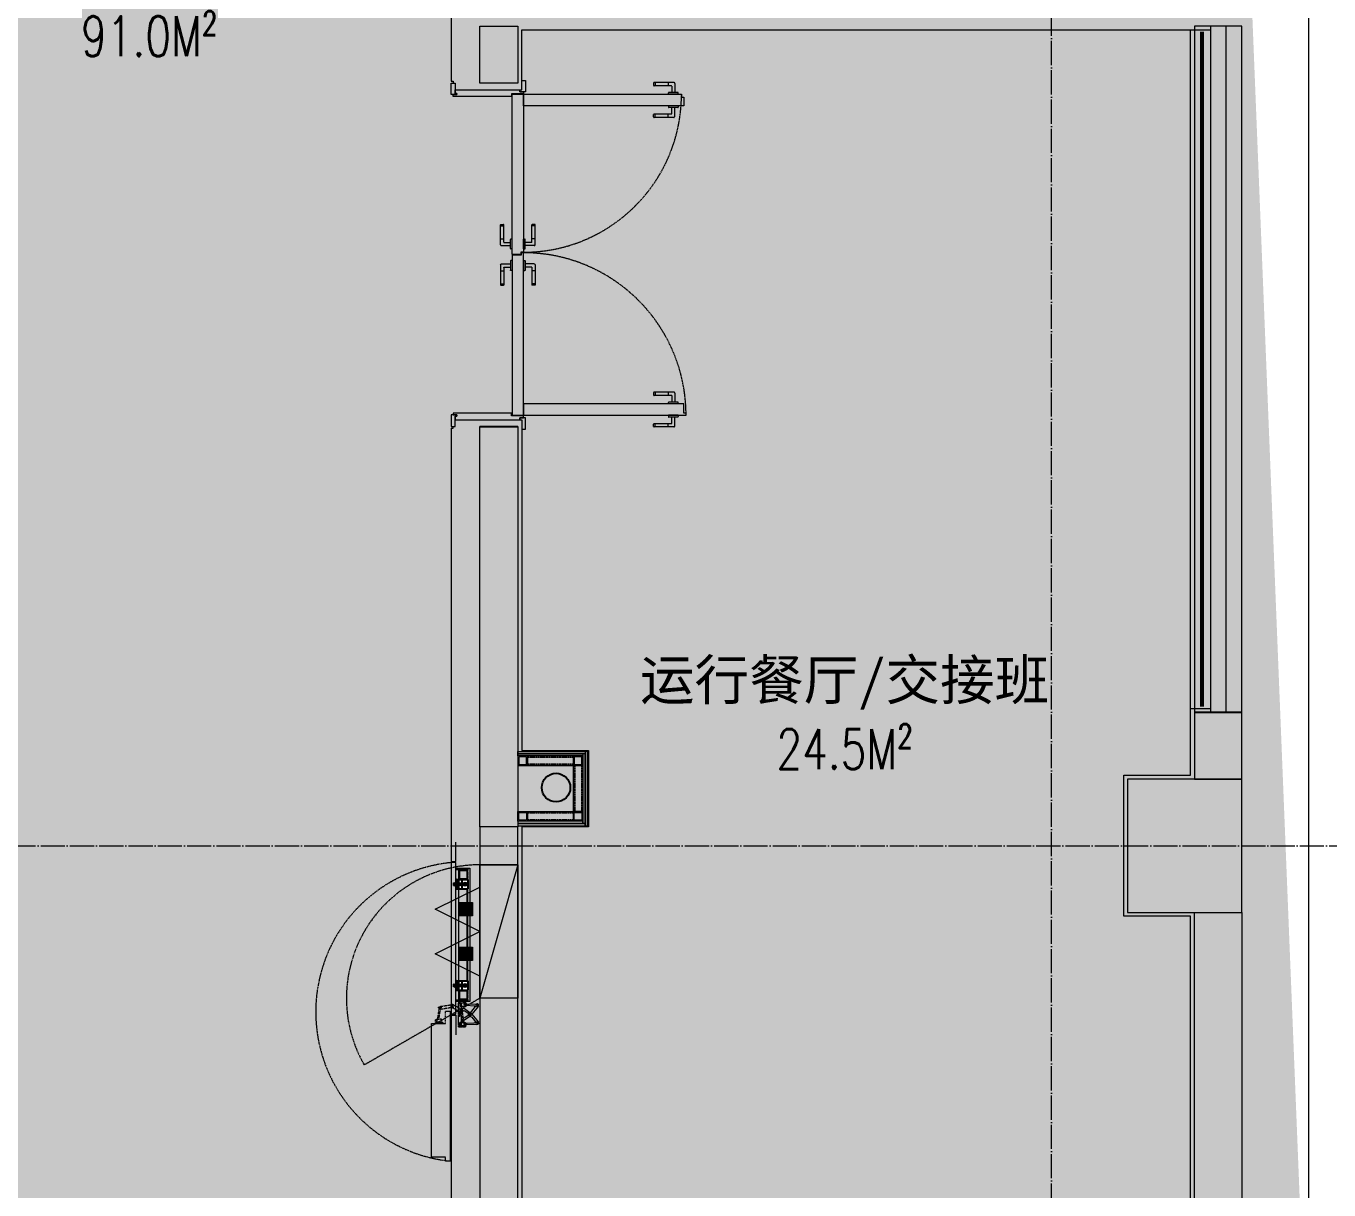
# Model space of a CAD drawing. Header units: millimetres. Extents: x -1346 to 48994, y -3569 to 24186.
# Drawn here: x 38353 to 45191, y 1910 to 8016 of the extents above; entities that cross this region are included whole.
import ezdxf
from ezdxf.enums import TextEntityAlignment as Align

# ---------------------------------------------------------------- set-up
doc = ezdxf.new("R2010")
doc.units = ezdxf.units.MM
doc.set_wipeout_variables(frame=1)
for name, pattern in [('AD_514 TOWER A HOTEL TYP$0$CENTER', [2, 1.25, -0.25, 0.25, -0.25]), ('DASH', [0.35, 0.25, -0.1]), ('DOTE', [61.467999999999996, 50.8, -5.08, 0.508, -5.08])]:
    doc.linetypes.add(name, pattern=pattern)
for name, color, linetype, lineweight in [('BS-AR-OC', 253, 'Continuous', 0), ('BS-DOTE', 134, 'DOTE', 0), ('BS-FIRE-FHC', 12, 'Continuous', 0), ('BS-WALL-BW', 200, 'Continuous', 0), ('BS-WALL-FINISH', 3, 'Continuous', 0), ('BS-WALL-HATCH1', 253, 'Continuous', 0), ('BS-WALL-ORI', 200, 'Continuous', 0), ('BS-WINDOW', 72, 'Continuous', 0), ('DS-DOOR', 60, 'Continuous', 0), ('DS-DOOR-JAMB', 3, 'Continuous', 0), ('FF-CURTAIN', 122, 'Continuous', 0), ('FF-TEXT', 2, 'Continuous', 0)]:
    doc.layers.add(name, color=color, linetype=linetype, lineweight=lineweight)
for name, color, linetype in [('DT-FINE', 146, 'Continuous'), ('DT-HATCH', 250, 'Continuous'), ('PIPE-消防', 1, 'Continuous'), ('WALL', 160, 'Continuous')]:
    doc.layers.add(name, color=color, linetype=linetype)
doc.styles.add('亚厦-中文', font='STXIHEI.TTF')
doc.styles.add('亚厦-英文', font='SIMPLEX.SHX', dxfattribs={"width": 0.8, "bigfont": 'hztxt.shx'})

# ---------------------------------------------------------------- blocks, each defined once
blk = doc.blocks.new('FDSGSERRERRER')
at = {"layer": 'BS-WALL-HATCH1'}
h = blk.add_hatch(color=256, dxfattribs=at)
h.dxf.hatch_style = 1
h.paths.add_polyline_path([(206474.074668562, 86393.25020993187), (207074.074668562, 86393.25020993187), (207074.074668562, 87093.25020993187), (206474.074668562, 87093.25020993187)])
at = {"layer": 'BS-WALL-BW'}
blk.add_lwpolyline([(206474.074668562, 86393.25020993187), (207074.074668562, 86393.25020993187), (207074.074668562, 87093.25020993187), (206474.074668562, 87093.25020993187)], close=True, dxfattribs=at)
blk = doc.blocks.new('*U55')
at = {"linetype": 'Continuous'}
for p, q in [((66716.6852562665, 97964.81271882288), (66716.6852562665, 94364.81271882381)), ((66796.6852562665, 97964.81271882288), (66796.6852562665, 94364.81271882381))]:
    blk.add_line(p, q, dxfattribs=at)
blk.add_lwpolyline([(66631.6852562665, 94364.81271882381), (66881.6852562665, 94364.81271882381), (66881.6852562665, 97964.81271882288), (66631.6852562665, 97964.81271882288)], close=True, dxfattribs=at)
blk = doc.blocks.new('*U117')
at = {"color": 146}
for p, q in [((17.50000000000364, 176.9994025366614), (17.5, 129.9994025366613)), ((22.50000000000364, 181.9994025366613), (127, 181.9994025366613)), ((34.50000000000364, 163.9994025366595), (34.5, 129.9994025366613)), ((35.50000000000364, 164.9994025366595), (127, 164.9994025366604)), ((52.99999999999636, 181.9994025366604), (53, 164.9994025366613)), ((121.4999999999963, 181.9994025366604), (121.5000000000036, 164.9994025366613)), ((129, 179.9994025366613), (129, 166.9994025366604)), ((0, 120.9994025366613), (0, 127.9994025366613)), ((0, 120.9994025366613), (52, 120.9994025366613)), ((2, 129.9994025366613), (50, 129.9994025366613)), ((52, 120.9994025366613), (52, 127.9994025366613)), ((0, 61), (52, 61)), ((0, 61), (0, 54)), ((2, 52), (50, 52)), ((17.50000000000364, 5), (17.5, 52)), ((22.50000000000364, 0), (127, 0)), ((34.50000000000364, 18.00000000000182), (34.5, 52)), ((35.50000000000364, 17.00000000000182), (127, 17.00000000000091)), ((52, 61), (52, 54)), ((52.99999999999636, 9.095e-13), (53, 17)), ((121.4999999999963, 9.095e-13), (121.5000000000036, 17)), ((129, 2), (129, 15.00000000000091))]:
    blk.add_line(p, q, dxfattribs=at)
for centre, radius, start, end in [((22.50000000000364, 176.9994025366614), 5, 90, 180), ((35.50000000000364, 163.9994025366595), 1, 90, 180), ((127, 179.9994025366613), 2, 0, 90), ((127, 166.9994025366604), 2, 270, 0), ((2, 127.9994025366613), 2, 90, 180), ((50, 127.9994025366613), 2, 0, 90), ((2, 54), 2, 180, 270), ((22.50000000000364, 5), 5, 180, 270), ((35.50000000000364, 18.00000000000182), 1, 180, 270), ((50, 54), 2, 270, 0), ((127, 15.00000000000091), 2, 0, 90), ((127, 2), 2, 270, 0)]:
    blk.add_arc(centre, radius, start, end, dxfattribs=at)
blk = doc.blocks.new('FSDGS')
at = {"color": 8, "linetype": 'DASH', "ltscale": 15}
for p, q in [((106263.7259896971, 90644.42818960873), (106263.7259896971, 90631.42818960873)), ((106370.225989697, 90646.42818960873), (106265.7259896971, 90646.42818960873)), ((106357.2259896971, 90629.42818960873), (106265.7259896971, 90629.42818960873)), ((106271.225989697, 90646.42818960873), (106271.225989697, 90629.42818960873)), ((106339.725989697, 90646.42818960873), (106339.725989697, 90629.42818960873)), ((106358.2259896971, 90628.42818960873), (106358.2259896971, 90594.42818960873)), ((106375.2259896971, 90641.42818960873), (106375.2259896971, 90594.42818960873)), ((106340.7259896971, 90585.42818960873), (106340.7259896971, 90592.42818960873)), ((106392.7259896971, 90585.42818960873), (106340.7259896971, 90585.42818960873)), ((106390.725989697, 90594.42818960873), (106342.7259896971, 90594.42818960873)), ((106392.7259896971, 90585.42818960873), (106392.7259896971, 90592.42818960873)), ((106263.7259896971, 90466.42878707206), (106263.7259896971, 90479.42878707207)), ((106357.2259896971, 90481.42878707206), (106265.7259896971, 90481.42878707206)), ((106370.225989697, 90464.42878707207), (106265.7259896971, 90464.42878707207)), ((106271.225989697, 90464.42878707207), (106271.225989697, 90481.42878707206)), ((106339.725989697, 90464.42878707207), (106339.725989697, 90481.42878707206)), ((106340.7259896971, 90525.42878707207), (106340.7259896971, 90518.42878707207)), ((106392.7259896971, 90525.42878707207), (106340.7259896971, 90525.42878707207)), ((106390.725989697, 90516.42878707207), (106342.7259896971, 90516.42878707207)), ((106358.2259896971, 90482.42878707207), (106358.2259896971, 90516.42878707207)), ((106375.2259896971, 90469.42878707207), (106375.2259896971, 90516.42878707207)), ((106392.7259896971, 90525.42878707207), (106392.7259896971, 90518.42878707207)), ((106263.7259896971, 89020.453473775), (106263.7259896971, 89007.45347377501)), ((106370.225989697, 89022.45347377501), (106265.7259896971, 89022.45347377501)), ((106357.2259896971, 89005.45347377502), (106265.7259896971, 89005.45347377502)), ((106271.225989697, 89022.45347377501), (106271.225989697, 89005.45347377502)), ((106339.725989697, 89022.45347377501), (106339.725989697, 89005.45347377502)), ((106340.7259896971, 88961.45347377501), (106340.7259896971, 88968.45347377501)), ((106392.7259896971, 88961.45347377501), (106340.7259896971, 88961.45347377501)), ((106390.725989697, 88970.45347377501), (106342.7259896971, 88970.45347377501)), ((106358.2259896971, 89004.453473775), (106358.2259896971, 88970.45347377501)), ((106375.2259896971, 89017.45347377501), (106375.2259896971, 88970.45347377501)), ((106392.7259896971, 88961.45347377501), (106392.7259896971, 88968.45347377501)), ((106340.7259896971, 88901.45407123835), (106340.7259896971, 88894.45407123835)), ((106392.7259896971, 88901.45407123835), (106340.7259896971, 88901.45407123835)), ((106390.725989697, 88892.45407123835), (106342.7259896971, 88892.45407123835)), ((106358.2259896971, 88858.45407123835), (106358.2259896971, 88892.45407123835)), ((106375.2259896971, 88845.45407123835), (106375.2259896971, 88892.45407123835)), ((106392.7259896971, 88901.45407123835), (106392.7259896971, 88894.45407123835)), ((106263.7259896971, 88842.45407123835), (106263.7259896971, 88855.45407123835)), ((106357.2259896971, 88857.45407123835), (106265.7259896971, 88857.45407123835)), ((106370.225989697, 88840.45407123835), (106265.7259896971, 88840.45407123835)), ((106271.225989697, 88840.45407123835), (106271.225989697, 88857.45407123835)), ((106339.725989697, 88840.45407123835), (106339.725989697, 88857.45407123835))]:
    blk.add_line(p, q, dxfattribs=at)
for points in [[(105581.2297839505, 90585.43733617011), (105581.2207840371, 89756.94096747792), (105566.2206536835, 89756.94113042354), (105566.2206536835, 89744.94113042354), (105521.2206536835, 89744.94113042354), (105521.2297839505, 90585.43733617011)], [(105581.2297839505, 88901.44492467697), (105581.2297839505, 89753.94096747789), (105569.2206536835, 89753.94096747789), (105569.2206536835, 89741.94113042354), (105521.2206536835, 89741.94113042354), (105521.2297839505, 88901.44492467697)]]:
    blk.add_lwpolyline(points, close=True)
for points in [[(105581.2297839505, 90585.43733617011), (106409.7261526427, 90585.42833625677), (106409.7259896971, 90570.42820590315), (106421.7259896971, 90570.42820590315), (106421.7259896971, 90525.42820590315), (105581.2297839505, 90525.4373361701)], [(105581.2297839505, 88901.44492467697), (106433.7258267514, 88901.44492467697), (106433.7258267514, 88913.45405494393), (106421.7259896971, 88913.45405494393), (106421.7259896971, 88961.45405494393), (105581.2297839505, 88961.44492467698)]]:
    blk.add_lwpolyline(points, close=True, dxfattribs=at)
for centre, radius, start, end in [((106265.7259896971, 90644.42818960873), 2, 90, 180), ((106265.7259896971, 90631.42818960873), 2, 180, 270), ((106357.2259896971, 90628.42818960873), 1, 0, 90), ((106370.225989697, 90641.42818960873), 5, 0, 90), ((105581.2480770732, 90585.4373359714), 828.4963689430325, 269.9981125134182, 359.6186280072317), ((106342.7259896971, 90592.42818960873), 2, 90, 180), ((106390.725989697, 90592.42818960873), 2, 0, 90), ((106265.7259896971, 90479.42878707207), 2, 90, 180), ((106265.7259896971, 90466.42878707206), 2, 180, 270), ((106342.7259896971, 90518.42878707207), 2, 180, 270), ((106357.2259896971, 90482.42878707207), 1, 270, 0), ((106370.225989697, 90469.42878707207), 5, 270, 0), ((106390.725989697, 90518.42878707207), 2, 270, 0), ((105581.2297839505, 88901.44492467697), 852.4960428009363, 0, 90), ((106265.7259896971, 89020.453473775), 2, 90, 180), ((106265.7259896971, 89007.45347377501), 2, 180, 270), ((106342.7259896971, 88968.45347377501), 2, 90, 180), ((106357.2259896971, 89004.453473775), 1, 0, 90), ((106370.225989697, 89017.45347377501), 5, 0, 90), ((106390.725989697, 88968.45347377501), 2, 0, 90), ((106342.7259896971, 88894.45407123835), 2, 180, 270), ((106390.725989697, 88894.45407123835), 2, 270, 0), ((106265.7259896971, 88855.45407123835), 2, 90, 180), ((106265.7259896971, 88842.45407123835), 2, 180, 270), ((106357.2259896971, 88858.45407123835), 1, 270, 0), ((106370.225989697, 88845.45407123835), 5, 270, 0)]:
    blk.add_arc(centre, radius, start, end, dxfattribs=at)
at = {"rotation": 90.00000000000003}
blk.add_blockref('*U117', (105642.2206373891, 89773.94113042354), dxfattribs=at)
at = {"xscale": -1, "rotation": 90}
blk.add_blockref('*U117', (105642.2206373891, 89712.94113042354), dxfattribs=at)
blk = doc.blocks.new('FSGFGSE')
for points in [[(107348.5213214222, 90583.42827837975), (107318.5211185925, 90583.42827837975), (107318.5211185925, 90643.42827837975), (107338.5211185925, 90643.42827837975), (107338.5211185925, 90589.42827837975), (107348.5213214222, 90589.42827837975), (107348.5213214222, 90583.42827837975)], [(107698.5211185935, 90588.43835056134), (107635.5256084031, 90588.43727565512), (107635.5259125301, 90573.44306884769), (107328.5213214222, 90573.44306884769), (107328.5213214222, 90583.42827837975), (107348.5213214222, 90583.42827837975), (107348.5213214222, 90589.42827837975), (107338.5211185925, 90589.42827837975), (107338.5211185925, 90608.44113042353), (107678.5208514982, 90608.44113042353), (107678.5208514982, 90598.43851546521), (107698.5211185935, 90598.43851546521), (107698.5202282613, 90588.4383506406)], [(107708.5211185935, 90598.43851546521), (107678.5208514982, 90598.43851546521), (107678.5208514982, 90608.44113042353), (107688.5211185935, 90608.44113042353), (107688.5211185935, 90658.43734667129), (107708.5211185935, 90658.43734667129), (107708.5211185935, 90598.43851546521)], [(107348.5213214222, 88903.45398246733), (107318.5211185925, 88903.45398246733), (107318.5211185925, 88843.45398246733), (107338.5211185925, 88843.45398246733), (107338.5211185925, 88897.45398246733), (107348.5213214222, 88897.45398246733), (107348.5213214222, 88903.45398246733)], [(107698.5211185935, 88898.44391028574), (107635.5256084031, 88898.44498519196), (107635.5259125301, 88913.4391919994), (107328.5213214222, 88913.4391919994), (107328.5213214222, 88903.45398246733), (107348.5213214222, 88903.45398246733), (107348.5213214222, 88897.45398246733), (107338.5211185925, 88897.45398246733), (107338.5211185925, 88878.44113042353), (107678.5208514982, 88878.44113042353), (107678.5208514982, 88888.44374538187), (107698.5211185935, 88888.44374538187), (107698.5202282613, 88898.44391020648)], [(107708.5211185935, 88888.44374538187), (107678.5208514982, 88888.44374538187), (107678.5208514982, 88878.44113042353), (107688.5211185935, 88878.44113042353), (107688.5211185935, 88828.4449141758), (107708.5211185935, 88828.4449141758), (107708.5211185935, 88888.44374538187)]]:
    blk.add_lwpolyline(points)
blk = doc.blocks.new('A1A0空间标注')
at = {"color": 2, "style": '亚厦-英文', "width": 0.75}
blk.add_attdef('ENGLISH', text='', height=3.5, dxfattribs=at).set_placement((-367.5141973558818, -638.8479456194941), align=Align.MIDDLE_CENTER)
at = {"color": 2, "ltscale": 0.1, "style": '亚厦-中文'}
blk.add_attdef('中文字体', text='', height=3.5, dxfattribs=at).set_placement((-367.5141973558818, -644.1996900115341), align=Align.MIDDLE_CENTER)
at = {"color": 2, "ltscale": 0.1, "style": '亚厦-英文', "width": 0.75}
blk.add_attdef('AREA', text='', height=3.5, dxfattribs=at).set_placement((-367.5141973558818, -650.2545306013867), align=Align.MIDDLE_CENTER)
blk = doc.blocks.new('FDSRTEW')
for p, q in [((145586.6246062551, 110757.1596199968), (145586.6246062551, 110957.1596199968)), ((145586.6246062551, 110957.1596199968), (146286.6246062551, 110957.1596199968)), ((145586.6246062551, 110957.1596199968), (146286.6246062551, 110757.1596199968)), ((146286.6246062551, 110957.1596199968), (146286.6246062551, 110757.1596199968)), ((146286.6246062551, 110757.1596199968), (145586.6246062551, 110757.1596199968))]:
    blk.add_line(p, q)
blk.add_solid([(146286.6246062551, 110957.1596199968), (146286.6246062551, 110757.1596199968), (145586.6246062551, 110957.1596199968)])
at = {"layer": 'BS-FIRE-FHC', "color": 8, "linetype": 'DASH', "ltscale": 20}
blk.add_line((146286.6246062552, 110757.1596199968), (146636.6246062552, 110150.9418373477), dxfattribs=at)
blk.add_arc((146286.6246062552, 110757.1596199968), 700, 180, 300.000000000015, dxfattribs=at)
blk = doc.blocks.new('A$C5A634830')
at = {"color": 8, "linetype": 'DASH', "ltscale": 3}
for p, q in [((31.86963054533408, 365.1520648466758), (37.99035562513746, 365.1520648466758)), ((31.86963054534863, 344.1349243044915), (37.99035562513746, 344.1349243044915)), ((116.2381884957431, 347.9243174514395), (145.4732190067443, 296.5356168102389)), ((134.4991121822077, 352.3596549006652), (162.6924558141909, 301.6881831188712)), ((146.5345119531557, 292.2014925559452), (135.0561019793094, 225.1742103648994)), ((153.2055169096274, 223.0840837745363), (163.8733729885989, 293.9586725386307)), ((58.10579694266198, 231.1703722900638), (58.10579694266198, 195.6119634968872))]:
    blk.add_line(p, q, dxfattribs=at)
for points in [[(31.86963054534863, 375.4703404424891), (37.99035562513746, 375.4703404424891), (37.99035562513746, 333.0250247828317), (31.86963054534863, 333.0250247828317)], [(50.47654896628228, 229.1091506702014), (56.5972740460711, 229.1091506702014), (56.5972740460711, 240.2190501918594), (50.47654896628228, 240.2190501918594)], [(50.47654896628228, 240.2190501918594), (56.5972740460711, 240.2190501918594), (56.5972740460711, 197.7737345322021), (50.47654896628228, 197.7737345322021)], [(50.47654896628228, 229.1091506702014), (56.5972740460711, 229.1091506702014), (56.5972740460711, 240.2190501918594), (50.47654896628228, 240.2190501918594)], [(50.47654896628228, 208.0920101280135), (56.5972740460711, 208.0920101280135), (56.5972740460711, 197.7737345322021), (50.47654896628228, 197.7737345322021)], [(50.47654896628228, 208.0920101280135), (56.5972740460711, 208.0920101280135), (56.5972740460711, 197.7737345322021), (50.47654896628228, 197.7737345322021)]]:
    blk.add_lwpolyline(points, close=True, dxfattribs=at)
for points in [[(39.49887852172833, 377.6329300593098), (49.48722788982559, 377.6329300593098, -0.4088105172078346), (57.98515967849926, 368.9773687886372), (57.98515967849926, 342.0737026846254)], [(57.836234143193, 355.3872618302357, -0.1127958549615879), (61.41773510834901, 356.5585445424658, -0.0004736775356305), (116.2381884957121, 347.9243174514449, -0.1111486676757101), (122.844090050361, 344.8668109942937, 1.41323676942578), (125.738834304444, 359.1621075123112, -0.1089148044728767), (118.3688905778254, 357.5370102652323, -0.0104408917776379), (62.83301752187253, 365.5722624917798, -0.1696621892411577), (57.82671161493635, 368.9773687886372, 10.31810551381338)], [(57.98515967849926, 195.6119634968872), (68.09414631075924, 195.6119634968872, 0.4088105172078346), (76.59207809943473, 204.2675247675597), (76.59207809943473, 223.9709530576292)], [(58.10579694266198, 231.1703722900638), (76.59207809943473, 231.1703722900638), (76.59207809943473, 204.2675247675743, -0.4182473329087852), (67.81665525143035, 195.6119634968872)], [(76.63563882591552, 217.8575652363179, 0.1127958549615879), (80.21419491633424, 216.6773158291617, 0.0004736775356305), (135.0561019793094, 225.1742103648994, 0.1111486676757101), (141.6696407652343, 228.2151618298503, -1.41323676942578), (144.5285713752673, 213.9126598598577, 0.1089148044728767), (137.1627210480801, 215.5562110618248, 0.0104408917776379), (81.60689677661867, 207.660081380167, 0.1696621892411577), (76.59207800880358, 204.2675247553543, -10.31810551381338)]]:
    blk.add_lwpolyline(points, format="xyb", dxfattribs=at)
blk.add_lwpolyline([(57.98515967849926, 342.0737026846254), (39.49887852174288, 342.0737026846254), (39.49887852172833, 377.6321114778038)], dxfattribs=at)
for centre, radius in [((48.51701266531017, 368.8907993951816), 3.644451054300964), ((126.7987010608776, 351.4924300886087), 3.644451054303013), ((154.8537467098067, 296.5356168102389), 9.380527703068209), ((154.8537467098067, 296.5356168102389), 3.644451054302916), ((67.12393108624381, 204.3532755795095), 3.644451054302763), ((145.60764458435, 221.5796586425931), 3.644451054303013)]:
    blk.add_circle(centre, radius, dxfattribs=at)
blk = doc.blocks.new('二维可调铰链侧视图')
at = {"color": 144}
for p, q in [((10630.48123246459, 10994.17510843505), (10621.94727662271, 10994.17510843505)), ((10621.94727662271, 10962.92618266557), (10621.94727662271, 10994.17510843505)), ((10731.68506040758, 10994.17510843505), (10740.21901624946, 10994.17510843505)), ((10740.21901624946, 10962.92618266557), (10740.21901624946, 10994.17510843505))]:
    blk.add_line(p, q, dxfattribs=at)
for points in [[(10634.24533328355, 10996.58372317115), (10626.23970715563, 10997.03534017565), (10628.94038966983, 11044.90921180512, 0.1254342092800765), (10627.55883522382, 11051.97046037525, 16.50509982100425)], [(10634.24533328355, 10996.58372317115), (10636.59370439408, 11038.21231760706, -0.0389693891210337), (10637.61607514386, 11045.78181698006, -0.1089148044717175), (10640.37563023501, 11051.81279587513, 0.5769327325035593), (10632.81177855316, 11060.8449229836, 0.4674307633441432), (10627.55883522382, 11051.97046037525, 3.395267853020945)], [(10658.4870609996, 10969.25307199535), (10650.83076089892, 10981.08788601419, -0.303537901326262), (10650.91414574727, 10986.57888626542), (10671.55280207984, 11015.36503909761, 0.1355386195789812), (10637.61607514386, 11045.78181698006, 0.6345818491396789)], [(10703.6792318726, 10969.25307199535), (10711.33553197324, 10981.08788601419, 0.303537901326262), (10711.2521471249, 10986.57888626542), (10690.61349079236, 11015.36503909761, -0.1355386195789812), (10724.55021772833, 11045.78181698006, -0.6345818491396789)], [(10727.92095958865, 10996.58372317115), (10725.57258847811, 11038.21231760706, 0.0389693891210337), (10724.55021772833, 11045.78181698006, 0.1089148044717175), (10721.79066263719, 11051.81279587513, -0.5769327325035593), (10729.35451431904, 11060.8449229836, -0.4674307633441432), (10734.60745764837, 11051.97046037525, -3.395267853020945)], [(10727.92095958865, 10996.58372317115), (10735.92658571654, 10997.03534017565), (10733.22590320236, 11044.90921180512, -0.1254342092800765), (10734.60745764837, 11051.97046037525, -16.50509982100425)], [(10621.94727662271, 10962.92618266557), (10638.19312246417, 10962.92618266557), (10638.19312246417, 10986.56855345071, 0.4182473329087852), (10630.48123246459, 10994.17510843505)], [(10636.24455679127, 10991.65280749396, -0.1696621892218322), (10634.24533328355, 10996.58372317115, 0.2543926232965057)], [(10672.42471755974, 10969.25307199535), (10664.58019731212, 10977.91303962277, -0.3264823885746197), (10663.51673837619, 10988.01496935623), (10676.54652729354, 11005.95897098832, -0.2539767349710108), (10680.57338773102, 11007.79055985015, -0.0236347356273388)], [(10689.74157531245, 10969.25307199535), (10697.58609556005, 10977.91303962277, 0.3264823885746197), (10698.64955449598, 10988.01496935623), (10685.61976557866, 11005.95897098832, 0.2539767349710108), (10681.59290514118, 11007.79055985015, 0.0236347356273388)], [(10740.21901624946, 10962.92618266557), (10723.97317040802, 10962.92618266557), (10723.97317040802, 10986.56855345071, -0.4182473329087852), (10731.68506040758, 10994.17510843505)], [(10725.92173608093, 10991.65280749396, 0.1696621892218322), (10727.92095958865, 10996.58372317115, -0.2543926232965057)]]:
    blk.add_lwpolyline(points, format="xyb", dxfattribs=at)
for points in [[(10615.24265142203, 10954.97415461758), (10620.62157838094, 10954.97415461758), (10620.62157838094, 10992.27533212598), (10615.24265142203, 10992.27533212598)], [(10615.24265142203, 10983.20757462204), (10620.62157838094, 10983.20757462204), (10620.62157838094, 10992.27533212598), (10615.24265142203, 10992.27533212598)], [(10615.24265142203, 10964.73759559375), (10620.62157838094, 10964.73759559375), (10620.62157838094, 10954.97415461758), (10615.24265142203, 10954.97415461758)], [(10622.9781067049, 10954.97076973001), (10680.24265133389, 10954.97076973001), (10680.24265133389, 10969.25307199535), (10622.9781067049, 10969.25307199535)], [(10682.32938737664, 10954.97076973001), (10739.59393200566, 10954.97076973001), (10739.59393200566, 10969.25307199535), (10682.32938737667, 10969.25307199535)], [(10746.92364145017, 10954.97415461758), (10741.54471449123, 10954.97415461758), (10741.54471449123, 10992.27533212598), (10746.92364145017, 10992.27533212598)], [(10741.54471449123, 10982.90079691674), (10746.92364145017, 10982.90079691674), (10746.92364145017, 10992.27533212598), (10741.54471449123, 10992.27533212598)], [(10741.54471449123, 10964.14898146002), (10746.92364145017, 10964.14898146002), (10746.92364145017, 10954.97415461758), (10741.54471449123, 10954.97415461758)]]:
    blk.add_lwpolyline(points, close=True, dxfattribs=at)
for centre, radius in [((10633.98258059396, 11054.14220362725), 3.202763687452806), ((10681.07589557975, 11016.03025858167), 8.255007530225537), ((10681.08314643609, 11016.03898802858), 3.202763687452806), ((10728.18371227824, 11054.14220362725), 3.202763687452806), ((10629.87246264751, 10986.49319516422), 3.202763687452806), ((10672.53982490478, 10960.43080791642), 3.202763687452806), ((10689.62646796742, 10960.43080791642), 3.202763687452806), ((10732.29383022468, 10986.49319516422), 3.202763687452806)]:
    blk.add_circle(centre, radius, dxfattribs=at)
for centre, radius, start, end in [((9942.932382044226, 10129.3891271773), 1161.222228784615, 50.53052053824183, 53.20664436764797), ((11419.23391082797, 10129.3891271773), 1161.222228784615, 126.793355632352, 129.4694794617582), ((10619.14654918265, 10999.25694680644), 7.432928497693757, 316.8671241992542, 342.6092264483537), ((10743.01974368952, 10999.25694680644), 7.432928497693757, 197.3907735516463, 223.1328758007458)]:
    blk.add_arc(centre, radius, start, end, dxfattribs=at)
at = {"xscale": 0.8788055154895038, "yscale": 0.8788055154895038, "zscale": 0.8788055154895038}
blk.add_blockref('A$C5A634830', (10587.2354443602, 10662.3099260424), dxfattribs=at)
blk = doc.blocks.new('*U52')
blk.add_blockref('二维可调铰链侧视图', (0, 0))
blk = doc.blocks.new('*U119')
at = {"ltscale": 1.199999999999999}
h = blk.add_hatch(dxfattribs=at)
h.set_pattern_fill('ANSI32', color=250, scale=0.85)
h.set_pattern_definition([(45, (-52203.26370613582, -24365.69101706631), (-2.862456638590792, 2.862456638590792), []), (45, (-52201.35540088581, -24365.69101706631), (-2.862456638590792, 2.862456638590792), [])])
edge = h.paths.add_edge_path(flags=16)
edge.add_line((8, -5), (42, -5))
edge.add_arc((42, -8), 3, 0, 90, ccw=False)
edge.add_line((45, -8), (45, -42))
edge.add_arc((42, -42), 3, -90, 0, ccw=False)
edge.add_line((42, -45), (8, -45))
edge.add_arc((8, -42), 3, 180, 270, ccw=False)
edge.add_line((5, -42), (5, -8))
edge.add_arc((8, -8), 3, 90, 180, ccw=False)
h.paths.add_polyline_path([(0, 0), (50, 0), (50, -50), (0, -50)])
at = {"color": 144, "ltscale": 1.199999999999999}
blk.add_lwpolyline([(0, 0), (50, 0), (50, -50), (0, -50)], close=True, dxfattribs=at)
blk.add_lwpolyline([(8, -5), (42, -5, -0.4142135623730951), (45, -8), (45, -42, -0.4142135623730951), (42, -45), (8, -45, -0.4142135623730951), (5, -42), (5, -8, -0.4142135623730951)], format="xyb", close=True, dxfattribs=at)
blk = doc.blocks.new('*U53')
at = {"color": 250, "linetype": 'AD_514 TOWER A HOTEL TYP$0$CENTER', "lineweight": -3}
blk.add_line((-43.87213597495601, -24.47871655734435), (537.156915288202, -24.47871655734435), dxfattribs=at)
at = {"color": 146, "ltscale": 1.199999999999999}
blk.add_lwpolyline([(-43.87213597495601, 20.52128344265566), (537.156915288202, 20.52128344265566), (537.156915288202, -29.47871655734435), (-43.87213597495601, -29.47871655734435)], close=True, dxfattribs=at)
blk = doc.blocks.new('GJ666')
blk.add_wipeout([(-5953.994108965911, -14386.843307546735), (-5903.99410896591, -14386.843307546735), (-5903.994108965915, -14447.780807546747), (-5953.994108965911, -14447.780807546744)])
at = {"layer": 'DT-HATCH'}
h = blk.add_hatch(dxfattribs=at)
h.set_pattern_fill('ANSI37', color=256, scale=0.75, angle=-90.00000000000001)
h.set_pattern_definition([(315, (9908.291321261466, -20663.05103443342), (0.8418990113502333, 0.8418990113502328), []), (44.99999999999999, (9908.291321261466, -20663.05103443342), (-0.8418990113502326, 0.8418990113502333), [])])
h.paths.add_polyline_path([(-5903.994108965911, -14447.78080754675), (-5903.994108965911, -14449.90580754675), (-5953.994108965911, -14449.90580754675), (-5953.994108965911, -14447.78080754675)])
for p, q in [((-5953.994108965911, -14416.78080754674), (-5953.994108965911, -14386.84330754675)), ((-5903.994108965911, -14386.84330754675), (-5953.994108965911, -14386.84330754675)), ((-5953.994108965911, -14447.78080754675), (-5953.994108965911, -14416.78080754674)), ((-5953.994108965911, -14416.78080754674), (-5903.994108965911, -14416.78080754674)), ((-5903.994108965911, -14416.78080754674), (-5903.994108965911, -14386.84330754675)), ((-5903.994108965911, -14447.78080754675), (-5903.994108965911, -14416.78080754674)), ((-5903.994108965911, -14436.24969377869), (-5953.994108965911, -14436.24969377869)), ((-5903.994108965911, -14447.78080754675), (-5953.994108965911, -14447.78080754675)), ((-5923.494108965911, -14458.22606110363), (-5934.494112429893, -14458.22605352767)), ((-5933.990637671334, -14460.49187142786), (-5929.564061180936, -14458.42140147765)), ((-5933.885580415968, -14461.61786515987), (-5929.108298352919, -14459.29555363813)), ((-5929.744108965912, -14460.74196638755), (-5929.744108965912, -14461.78080754675)), ((-5924.102637515854, -14461.61786515987), (-5928.879919584492, -14459.29555363807)), ((-5923.99758026049, -14460.49187142786), (-5928.424156737339, -14458.42140147747)), ((-5928.244108965912, -14460.74196638755), (-5928.244108965912, -14461.78080754675))]:
    blk.add_line(p, q)
at = {"color": 250}
for p, q in [((-5935.906064903655, -14402.24969377869), (-5921.513227409043, -14402.24969377869)), ((-5935.906064903655, -14427.20165504847), (-5921.513227409043, -14427.20165504847)), ((-5928.994108965912, -14409.00225561613), (-5928.994108965912, -14395.40249357873)), ((-5928.994108965912, -14425.00225561613), (-5928.994108965912, -14411.40249357873)), ((-5928.994108965912, -14433.9542168859), (-5928.994108965912, -14420.35445484851))]:
    blk.add_line(p, q, dxfattribs=at)
at = {"color": 8}
for p, q in [((-5933.994108965912, -14396.99969377869), (-5933.994108965912, -14394.70237459743)), ((-5933.994108965912, -14409.70237459743), (-5933.994108965912, -14407.49969377869)), ((-5923.994108965911, -14396.99969377869), (-5923.994108965911, -14394.70237459743)), ((-5923.994108965911, -14409.70237459743), (-5923.994108965911, -14407.49969377869))]:
    blk.add_line(p, q, dxfattribs=at)
at = {"extrusion": (0.1161296875501924, 0, 0.9932340588549582)}
for p, q in [((-5935.744108965912, -14461.78080754675), (-5934.494112428495, -14458.22223491309)), ((-5935.744108965912, -14461.78080754675), (-5922.244108965911, -14461.7808075468)), ((-5934.494112428495, -14458.22223491309), (-5934.494105944919, -14449.90580754675)), ((-5923.695288594216, -14460.27152921021), (-5924.531083972397, -14458.22606038948)), ((-5923.494108965911, -14458.22606110363), (-5923.494108965911, -14449.90580754675)), ((-5922.244108965911, -14461.7808075468), (-5923.494108965911, -14458.22606110363))]:
    blk.add_line(p, q, dxfattribs=at)
at = {"extrusion": (-0.1161296875501924, 0, 0.9932340588549582)}
blk.add_line((-5934.292929337593, -14460.27152921021), (-5933.457133959411, -14458.22606038948), dxfattribs=at)
for points in [[(-5931.592183964617, -14406.74969377869), (-5926.39603396348, -14406.74969377869), (-5923.797958964772, -14402.24969586485), (-5926.39603396348, -14397.74969796592), (-5931.592183964617, -14397.74969796592), (-5934.190258963325, -14402.24969586485)], [(-5931.592183964617, -14431.70165504847), (-5926.39603396348, -14431.70165504847), (-5923.797958964772, -14427.20165713463), (-5926.39603396348, -14422.70165923569), (-5931.592183964617, -14422.70165923569), (-5934.190258963325, -14427.20165713463)], [(-5903.994108965911, -14447.78080754675), (-5903.994108965911, -14449.90580754675), (-5953.994108965911, -14449.90580754675), (-5953.994108965911, -14447.78080754675)]]:
    blk.add_lwpolyline(points, close=True)
at = {"color": 8}
for centre, radius in [((-5928.994108965912, -14402.24969377869), 7.250000000000001), ((-5928.994108965912, -14402.24969377869), 4.5), ((-5928.994108965912, -14402.24969377869), 4.5), ((-5928.994108965912, -14427.20165504847), 4.5), ((-5928.994108965912, -14427.20165504847), 4.5)]:
    blk.add_circle(centre, radius, dxfattribs=at)
for centre in [(-5928.994108965912, -14402.24969377869), (-5928.994108965912, -14427.20165504847)]:
    blk.add_circle(centre, 3)
for centre, start, end in [((-5928.994108965912, -14394.70237459743), 0, 180), ((-5928.994108965912, -14409.70237459743), 180, 0)]:
    blk.add_arc(centre, 5, start, end, dxfattribs=at)
at = {"color": 250}
blk.add_arc((-5928.994108965912, -14402.24969377869), 2.5, 0, 270, dxfattribs=at)
for centre, radius, start, end in [((-5934.432695168391, -14460.7808075468), 1, 185.7022764183364, 303.1692972128775), ((-5934.100060621815, -14460.32445990521), 0.2, 164.653636753394, 303.1692972128775), ((-5928.994108965912, -14460.74196638755), 0.75, 0, 180), ((-5928.994108959013, -14459.24307931278), 1, 55.25310590846164, 124.7468941099149), ((-5928.994108968662, -14459.45975103316), 0.2, 55.18371614738259, 124.8162838823311), ((-5923.555522763432, -14460.7808075468), 1, 236.8307027871225, 354.2542194037072), ((-5923.888157310008, -14460.32445990521), 0.2, 236.8307027871225, 15.34636324660592)]:
    blk.add_arc(centre, radius, start, end)
blk = doc.blocks.new('RTYETR')
at = {"color": 8, "linetype": 'DASH', "ltscale": 20}
blk.add_lwpolyline([(62921.03839242843, 87793.8763691066), (62134.37173668775, 87793.87636911708), (62134.37172892236, 87818.87636820044), (62154.37172892236, 87818.8763682159), (62154.37172892236, 87891.93886370545), (62855.40077938613, 87891.93886370545), (62855.40077938065, 87818.87636875777), (62921.03839874451, 87818.87635217483), (62921.03839242843, 87793.8763691066)], dxfattribs=at)
at = {"ltscale": 15}
blk.add_lwpolyline([(62905.09225283344, 87788.38359890146), (62905.09224651733, 87763.38359919957), (63700.09224651734, 87763.38359919957), (63700.09223875194, 87788.38359828293)], close=True, dxfattribs=at)
at = {"color": 8}
for points in [[(62970.72986587572, 87700.32110324908), (62970.72986588121, 87763.38359925419), (62980.72986580015, 87763.38359925419), (62980.72986579467, 87700.32110324908)], [(63661.75891642056, 87700.32110422157), (63661.75891642604, 87763.38359978444), (63671.75891634499, 87763.38359978444), (63671.7589163395, 87700.32110422157)], [(62970.72986587572, 87700.32110422157), (63671.7589163395, 87700.32110422157), (63671.7589163395, 87690.32110430262), (62970.72986587572, 87690.32110430262)]]:
    blk.add_lwpolyline(points, close=True, dxfattribs=at)
at = {"layer": 'DS-DOOR', "ltscale": 15, "xscale": -1}
for name, p, rotation in [('*U52', (52223.80969464681, 98705.29547877316), 179.9999819056038), ('*U119', (62980.72986515742, 87700.32132492705), 179.9999819056038), ('*U53', (63567.88678975518, 87729.79985470811), 359.9999819056038), ('*U119', (63611.75891642051, 87700.32099337337), 179.9999819056038)]:
    blk.add_blockref(name, p, dxfattribs=dict(at, rotation=rotation))
at = {"layer": 'DT-FINE', "xscale": -1, "rotation": 180}
blk.add_blockref('GJ666', (69515.75303361572, 73313.47762897225), dxfattribs=at)
at = {"color": 8, "linetype": 'DASH', "ltscale": 20}
blk.add_arc((62916.95617887116, 87712.51036127456), 786.8029209272872, 5.533764676418183, 174.0642334398974, dxfattribs=at)
at = {"layer": 'DT-FINE', "xscale": -1, "rotation": 180}
blk.add_blockref('GJ666', (68984.72397636354, 73313.47779667482), dxfattribs=at)
blk = doc.blocks.new('FDGDSGDDSS')
at = {"layer": 'BS-DOTE', "ltscale": 2.5}
blk.add_line((108371.2417563846, 81618.2502099309), (108371.2417563846, 105056.1166906269), dxfattribs=at)
blk.add_lwpolyline([(65571.241756387, 86743.25020993187), (111471.2417563835, 86743.25020993187)], dxfattribs=at)
blk = doc.blocks.new('FSRW')
for p, q in [((144506.4020345515, 110248.9074168843), (144661.9575901071, 109937.7963057732)), ((144506.4020345515, 110248.9074168843), (144817.5131456627, 110248.9074168843)), ((144661.9575901071, 109937.7963057732), (144817.5131456627, 110248.9074168843)), ((144817.5131456627, 110248.9074168843), (144973.0687012182, 109937.7963057732)), ((144817.5131456627, 110248.9074168843), (145128.6242567738, 110248.9074168843)), ((144973.0687012182, 109937.7963057732), (145128.6242567738, 110248.9074168843)), ((144615.2909234404, 110197.0555650309), (144615.2909234404, 110103.7222316976)), ((144708.6242567737, 110197.0555650309), (144615.2909234404, 110197.0555650309)), ((144708.6242567737, 110103.7222316976), (144708.6242567737, 110197.0555650309)), ((144926.4020345515, 110197.0555650309), (144926.4020345515, 110103.7222316976)), ((145019.7353678849, 110197.0555650309), (144926.4020345515, 110197.0555650309)), ((145019.7353678849, 110103.7222316976), (145019.7353678849, 110197.0555650309)), ((144615.2909234404, 110103.7222316976), (144708.6242567737, 110103.7222316976)), ((144926.4020345515, 110103.7222316976), (145019.7353678849, 110103.7222316976))]:
    blk.add_line(p, q)
at = {"const_width": 93.33333333333333}
for points in [[(144661.9575901071, 110197.0555650309), (144661.9575901071, 110103.7222316976)], [(144973.0687012182, 110197.0555650309), (144973.0687012182, 110103.7222316976)]]:
    blk.add_lwpolyline(points, dxfattribs=at)
blk = doc.blocks.new('FSGFDSE')
at = {"color": 144, "ltscale": 1.199999999999999}
blk.add_lwpolyline([(102071.2417281773, 101293.2502074437), (102121.2417281773, 101293.2502074437), (102121.2417281773, 101243.2502074437), (102071.2417281773, 101243.2502074437)], close=True, dxfattribs=at)
blk.add_lwpolyline([(102079.2417281773, 101288.2502074437), (102113.2417281773, 101288.2502074437, -0.4142135623730951), (102116.2417281773, 101285.2502074437), (102116.2417281773, 101251.2502074437, -0.4142135623730951), (102113.2417281773, 101248.2502074437), (102079.2417281773, 101248.2502074437, -0.4142135623730951), (102076.2417281773, 101251.2502074437), (102076.2417281773, 101285.2502074437, -0.4142135623730951)], format="xyb", close=True, dxfattribs=at)
blk = doc.blocks.new('*U126')
at = {"color": 250, "linetype": 'AD_514 TOWER A HOTEL TYP$0$CENTER', "lineweight": -3}
for p, q in [((-106.159569796701, 31.02113569041831), (91.91453725273038, 31.02113569041831)), ((-106.159569796701, -0.0730675911909202), (91.91453725273038, -0.0730675911909202))]:
    blk.add_line(p, q, dxfattribs=at)
at = {"color": 144, "ltscale": 1.199999999999999}
blk.add_lwpolyline([(-106.159569796701, 36.02113569042559), (91.91453725273038, 36.02113569042559), (91.91453725273038, -5.073067591194558), (-106.159569796701, -5.073067591194558)], close=True, dxfattribs=at)
blk = doc.blocks.new('*U124')
at = {"color": 250, "linetype": 'AD_514 TOWER A HOTEL TYP$0$CENTER', "lineweight": -3}
for p, q in [((-106.981529774873, 31.02112336599532), (91.91453725273038, 31.02112336599532)), ((-106.981529774873, -0.0730675911909202), (91.91453725273038, -0.0730675911909202))]:
    blk.add_line(p, q, dxfattribs=at)
at = {"color": 144, "ltscale": 1.199999999999999}
blk.add_lwpolyline([(-106.981529774873, 36.0211233660026), (91.91453725273038, 36.0211233660026), (91.91453725273038, -5.073067591194558), (-106.981529774873, -5.073067591194558)], close=True, dxfattribs=at)
blk = doc.blocks.new('*U125')
at = {"color": 250, "linetype": 'AD_514 TOWER A HOTEL TYP$0$CENTER', "lineweight": -3}
for p, q in [((-106.1595697967129, 31.02123228861543), (91.91453725273038, 31.02123228861543)), ((-106.1595697967129, -0.0730675911909202), (91.91453725273038, -0.0730675911909202))]:
    blk.add_line(p, q, dxfattribs=at)
at = {"color": 144, "ltscale": 1.199999999999999}
blk.add_lwpolyline([(-106.1595697967129, 36.02123228862271), (91.91453725273038, 36.02123228862271), (91.91453725273038, -5.073067591194558), (-106.1595697967129, -5.073067591194558)], close=True, dxfattribs=at)

msp = doc.modelspace()

# ---------------------------------------------------------------- hatches: boundary and pattern name
at = {"layer": 'BS-WALL-ORI'}
h = msp.add_hatch(color=253, dxfattribs=at)
h.dxf.hatch_style = 1
h.paths.add_polyline_path([(40934.26199478837, 1240.804275347578), (40734.26199478837, 1240.804275347578), (40734.26199478837, 1040.804275346647), (40934.26199478837, 1040.804275346647)], flags=17)
edge = h.paths.add_edge_path()
edge.add_line((2684.261994786508, 690.8042753457157), (45084.26199478837, 690.8042753457157))
edge.add_line((44484.26199478744, 15665.80427534571), (44734.26199478744, 15665.80427534665))
h = msp.add_hatch(color=253, dxfattribs=at)
h.dxf.hatch_style = 1
h.paths.add_polyline_path([(40734.26199478837, 3615.804275347578), (40934.26199478744, 3615.804275347578), (40934.26199478744, 3815.804275347579), (40734.26199478837, 3815.804275347579)])

# ---------------------------------------------------------------- linework, layer by layer
at = {"layer": 'BS-AR-OC', "linetype": 'Continuous'}
msp.add_line((45084.26199478837, 19115.80427534758), (45084.26199478837, 690.8042753457157), dxfattribs=at)
at = {"layer": 'BS-WALL-FINISH'}
msp.add_line((40584.26199478837, 5905.995195839281), (40584.26199478837, 1390.80427534669), dxfattribs=at)
for points in [[(40584.26199478731, 8715.80427534199), (40584.26199478767, 7725.995195839281), (40594.26199478767, 7725.995195839281), (40594.26199478735, 7715.982343795495), (40604.26199478735, 7715.982343795495), (40604.26199478732, 7680.995195839281), (40954.26199478837, 7680.995195839281), (40954.26199478837, 7995.804275347563), (44569.26199478649, 7995.804275345759)], [(40954.26199478837, 3815.804275347579), (40954.26199478837, 1260.804275347564), (44464.26199478837, 1260.80427534573), (44464.26199478837, 3345.804275346647), (44114.26199478744, 3345.804275346647), (44114.26199478744, 4085.804275346647), (44464.26199478671, 4085.804275346647), (44464.26199478671, 7995.804275345817)], [(40584.26199478767, 5905.995195839281), (40594.26199478767, 5905.995195839281), (40594.26199478767, 5916.008047883067), (40604.26199478735, 5916.008047883067), (40604.26199478735, 5950.995195839281), (40954.26199478837, 5950.995195839281), (40954.26199478837, 4215.804275347578)], [(44464.26199478653, 4435.804275346632), (44569.26199478649, 4435.804275346632)], [(40954.26199478837, 4215.804275347578), (41304.26199478838, 4215.804275347578), (41304.2619947884, 3815.804275347593), (40954.26199478837, 3815.804275347579)]]:
    msp.add_lwpolyline(points, dxfattribs=at)
at = {"layer": 'BS-WALL-FINISH', "color": 144}
for points in [[(41287.26198068449, 4198.804275347564), (40934.26197490974, 4198.804275347564), (40934.26197490974, 4210.804275347563), (41287.26200889229, 4210.804275347563), (41287.26198068449, 4198.804275347564)], [(41275.26198645926, 4186.804295226222), (40934.26197490974, 4186.804295226222), (40934.26197490974, 4198.804295226222), (41275.26201466706, 4198.804295226222), (41275.26198645926, 4186.804295226222)], [(41287.26200889229, 4210.804522953349), (41287.2619947884, 3820.804275347593), (41299.2619947884, 3820.804275347593), (41299.26200889229, 4210.804551161145), (41287.26200889229, 4210.804522953349)], [(41275.26198645926, 3844.804255468935), (40934.26197490974, 3844.804255468935), (40934.26197490974, 3832.804255468935), (41275.26201466706, 3832.804255468935), (41275.26198645926, 3844.804255468935)], [(41287.26198068449, 3832.804275347593), (40934.26197490974, 3832.804275347593), (40934.26197490974, 3820.804275347593), (41287.26200889229, 3820.804275347593), (41287.26198068449, 3832.804275347593)]]:
    msp.add_lwpolyline(points, dxfattribs=at)
msp.add_lwpolyline([(41275.26203850546, 4198.804261243672), (41275.26204409691, 3832.804275347593), (41287.26204409691, 3832.804275347593), (41287.26203832214, 4198.804289451468)], close=True, dxfattribs=at)
at = {"layer": 'BS-WALL-ORI'}
for points in [[(40734.2619947865, 8015.804275347578), (40934.26199478837, 8015.804275347578), (40934.26199478837, 7715.995195839281), (40734.2619947865, 7715.995195839281)], [(40934.26199478744, 3815.804275347579), (40734.26199478837, 3815.804275347579), (40734.26199478837, 5915.995195839281), (40934.26199478744, 5915.995195839281)], [(44734.26199478744, 4415.804275345716), (44484.26199478671, 4415.804275345716), (44484.26199478671, 4065.804275346646), (44734.26199478744, 4065.804275346646)], [(40734.26199478837, 3615.804275347578), (40934.26199478744, 3615.804275347578), (40934.26199478744, 3815.804275347579), (40734.26199478837, 3815.804275347579)], [(40734.26199478837, 1240.804275347578), (40934.26199478744, 1240.804275347578), (40934.26199478744, 3615.804275347578), (40734.26199478837, 3615.804275347578)]]:
    msp.add_lwpolyline(points, close=True, dxfattribs=at)
msp.add_lwpolyline([(40334.26199478837, 1240.804275345716), (40734.26199478837, 1240.804275345716), (40734.26199478837, 1040.804275346647), (40934.26199479023, 1040.804275346647), (40934.26199478837, 1240.804275345716), (44484.26199478837, 1240.804275345716), (44484.26199478837, 1040.804275346647), (44684.26199479023, 1040.804275346647), (44684.26199479023, 1240.804275346647), (44484.26199478837, 1240.804275346647), (44484.26199478837, 3365.804275346647), (44734.26199478744, 3365.804275346647), (44734.26199478744, 990.8042753447844), (40334.26199478837, 990.8042753447844), (40334.26199478837, 1240.804275345716)], dxfattribs=at)
at = {"layer": 'FF-CURTAIN', "linetype": 'DASH', "ltscale": 30, "const_width": 20}
msp.add_lwpolyline([(44524.26199478649, 7985.804275329228), (44524.26199478649, 4445.804275346661)], dxfattribs=at)
at = {"layer": 'PIPE-消防', "linetype": 'Continuous', "lineweight": -3}
msp.add_circle((41134.26401266637, 4020.804275347578), 75, dxfattribs=at)
at = {"layer": 'WALL'}
for p, q in [((40734.26199478837, 5915.995195839281), (40934.26199478744, 5915.995195839281)), ((44484.2619947865, 4415.804275346647), (44734.26199478744, 4415.804275345716))]:
    msp.add_line(p, q, dxfattribs=at)

# ---------------------------------------------------------------- block references
at = {"layer": 'BS-FIRE-FHC', "rotation": 269.9999999999999}
msp.add_blockref('FDSRTEW', (-70022.89762520923, 149202.4288816028), dxfattribs=at)
at = {"layer": 'BS-WALL-BW'}
msp.add_blockref('FDSGSERRERRER', (-162339.8126737746, -83027.44593458522), dxfattribs=at)
at = {"layer": 'BS-WALL-FINISH', "xscale": -1}
for p in [(143055.5037152048, -97106.44589233886), (143346.5037146369, -97106.44577480626)]:
    msp.add_blockref('FSGFDSE', p, dxfattribs=at)
at = {"layer": 'BS-WALL-FINISH', "xscale": -1.216716324117546, "yscale": 1.216716324117546, "zscale": 1.216716324117546}
msp.add_blockref('*U125', (41096.09590492661, 4142.976811297081), dxfattribs=at)
at = {"layer": 'BS-WALL-FINISH', "xscale": 1.216716324117546, "yscale": 1.216716324117546, "zscale": 1.216716324117546}
for name, p, rotation in [('*U124', (41231.43451085926, 4006.638141448729), 270), ('*U126', (41096.09590492661, 3888.631739398075), 180)]:
    msp.add_blockref(name, p, dxfattribs=dict(at, rotation=rotation))
at = {"layer": 'BS-WALL-FINISH', "rotation": 180}
for p in [(143055.5037152048, 105138.054443034), (143346.5037146369, 105138.0545605666)]:
    msp.add_blockref('FSGFDSE', p, dxfattribs=at)
at = {"layer": 'BS-WINDOW'}
msp.add_blockref('*U55', (-22147.42326147999, -89949.00844347719), dxfattribs=at)
at = {"layer": 'DS-DOOR'}
msp.add_blockref('FSDGS', (-64616.96302468809, -82927.44558943434), dxfattribs=at)
at = {"layer": 'DS-DOOR-JAMB'}
msp.add_blockref('FSGFGSE', (-66734.25912380515, -82927.44593458426), dxfattribs=at)
at = {"layer": 'FF-TEXT'}
ref = msp.add_blockref('A1A0空间标注', (61050.12161735748, 46977.53978257313), dxfattribs=dict(at, xscale=60, yscale=60, zscale=60))
ref.add_attrib('AREA', '91.0M²', dxfattribs={"layer": '0', "color": 2, "ltscale": 0.1, "height": 210, "style": '亚厦-英文', "width": 0.75}).set_placement((38999.26977600554, 7962.267946489756), align=Align.MIDDLE_CENTER)
ref.add_attrib('中文字体', '电梯厅及走廊', dxfattribs={"layer": '0', "color": 2, "ltscale": 0.1, "height": 210, "style": '亚厦-中文'}).set_placement((38999.26977600554, 8325.558381881236), align=Align.MIDDLE_CENTER)
ref = msp.add_blockref('A1A0空间标注', (64699.65597173895, 43238.4825993057), dxfattribs=dict(at, xscale=60, yscale=60, zscale=60))
ref.add_attrib('AREA', '24.5M²', dxfattribs={"layer": '0', "color": 2, "ltscale": 0.1, "height": 210, "style": '亚厦-英文', "width": 0.75}).set_placement((42648.804130387, 4223.210763222323), align=Align.MIDDLE_CENTER)
ref.add_attrib('中文字体', '运行餐厅/交接班', dxfattribs={"layer": '0', "color": 2, "ltscale": 0.1, "height": 210, "style": '亚厦-中文'}).set_placement((42648.804130387, 4586.501198613802), align=Align.MIDDLE_CENTER)

# ---------------------------------------------------------------- next in the draw order: block references
at = {"layer": 'DS-DOOR', "rotation": 90.00000000000003}
msp.add_blockref('RTYETR', (128372.6455936819, -60072.62130765593), dxfattribs=at)

# ---------------------------------------------------------------- next in the draw order: linework, layer by layer
at = {"layer": 'BS-WALL-FINISH'}
for points in [[(40584.26199478837, 3632.470931095963), (40609.26199449026, 3632.470931095963), (40609.26401235557, 3735.470927745617)], [(40584.26199478837, 2827.470945177473), (40609.26199449026, 2827.470945177473), (40609.26401235557, 2724.470948527818)]]:
    msp.add_lwpolyline(points, dxfattribs=at)

# ---------------------------------------------------------------- next in the draw order: block references
msp.add_blockref('FDGDSGDDSS', (-64636.9797615963, -83027.44593458522))
at = {"layer": 'BS-FIRE-FHC', "xscale": -0.75, "yscale": 0.75, "zscale": 0.75, "rotation": 270}
msp.add_blockref('FSRW', (-41952.41655000576, -105347.3315928344), dxfattribs=at)

doc.saveas('drawing.dxf')
